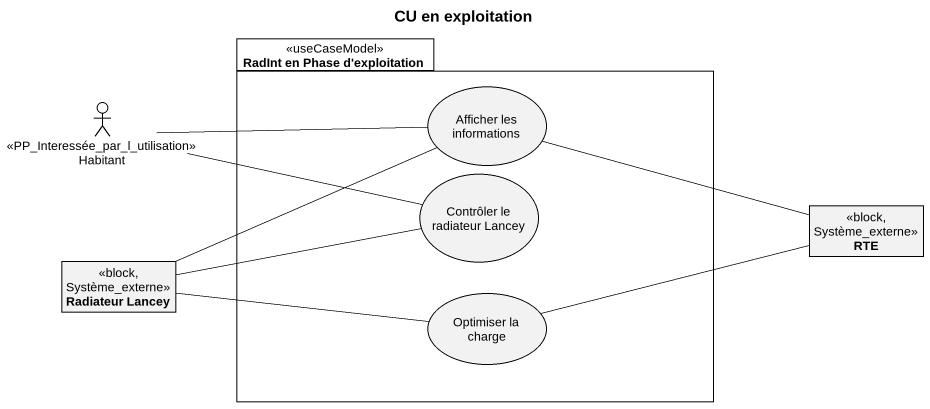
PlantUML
@startuml
title CU en exploitation
allowmixing
hide circle
hide empty members
package "RadInt en Phase d'exploitation" as RadInt_en_Phase_d <<useCaseModel>> {
  usecase "Afficher les informations" as Afficher_les_informations
  usecase "Contrôler le radiateur Lancey" as Contrôler_le_radiateur
  usecase "Optimiser la charge" as Optimiser_la_charge
}
actor Habitant <<PP_Interessée_par_l_utilisation>>
class RTE <<block, Système_externe>>
class "Radiateur Lancey" as Radiateur_Lancey <<block, Système_externe>>
Habitant -right- Afficher_les_informations
Habitant -right- Contrôler_le_radiateur
Afficher_les_informations -right- RTE
Afficher_les_informations -left- Radiateur_Lancey
Contrôler_le_radiateur -left- Radiateur_Lancey
Optimiser_la_charge -right- RTE
Optimiser_la_charge -left- Radiateur_Lancey
@enduml
